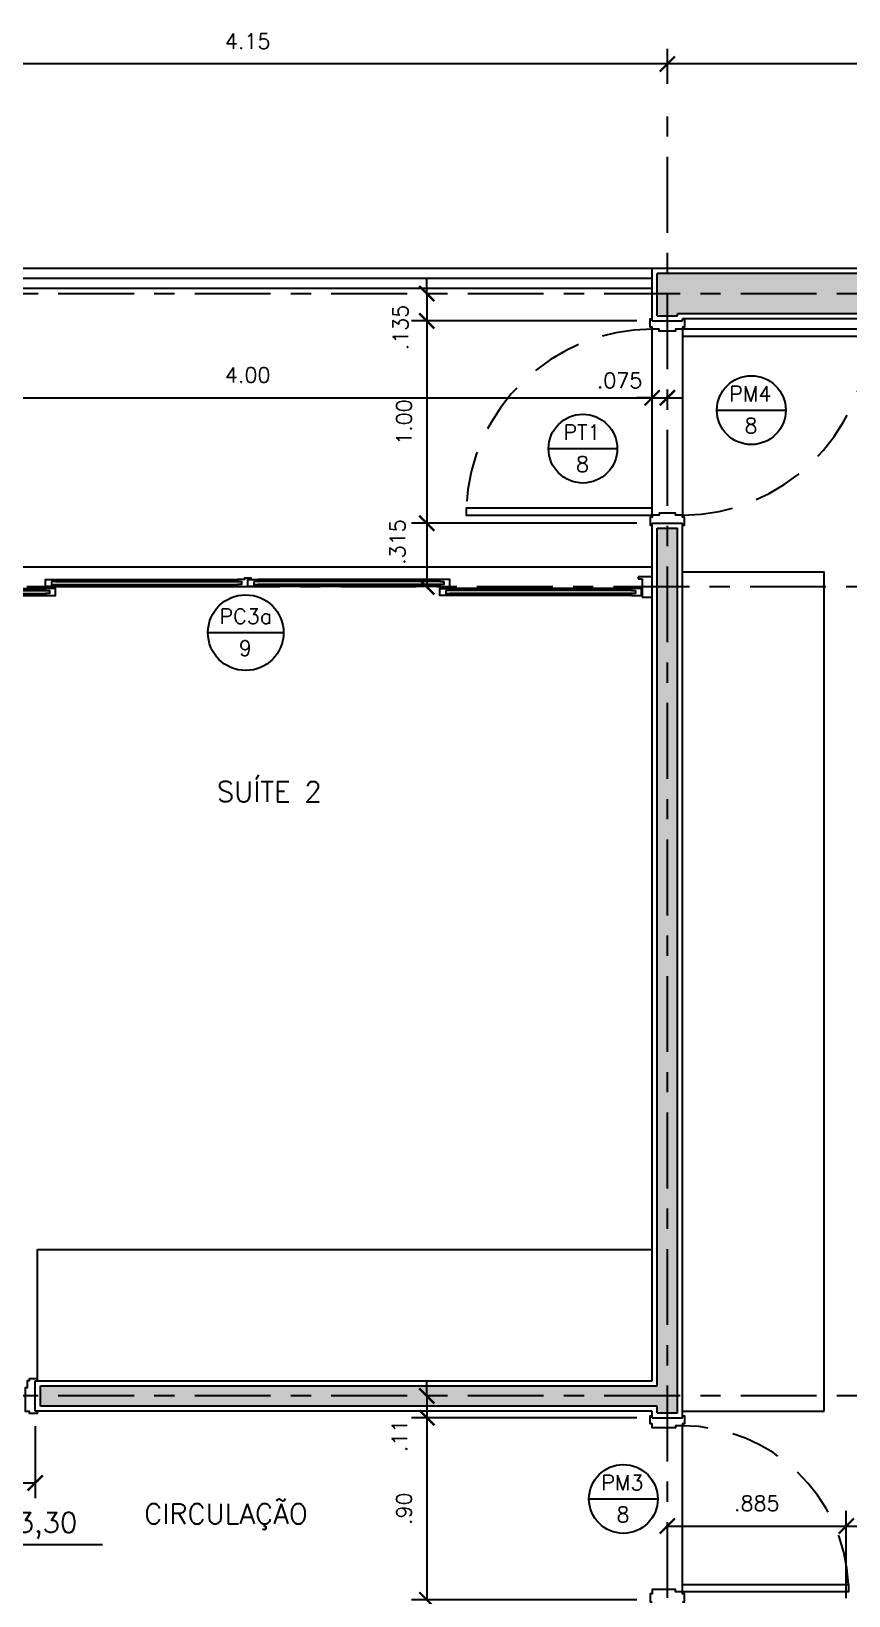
# Model space of a CAD drawing. Header units: millimetres. Extents: x 146.1 to 229.1, y 124.7 to 156.6.
# Drawn here: x 159.85 to 163.89, y 133.7 to 141.43 of the extents above; entities that cross this region are included whole.
import ezdxf

# ---------------------------------------------------------------- set-up
doc = ezdxf.new("R2010")
doc.units = ezdxf.units.MM
doc.linetypes.add('CENTER', pattern=[0.6, 0.375, -0.075, 0.075, -0.075])
doc.linetypes.add('HIDDEN', pattern=[0.375, 0.25, -0.125])
for name, color, linetype in [('ALV', 5, 'Continuous'), ('CAIX', 2, 'Continuous'), ('CAIXN', 7, 'Continuous'), ('COTAS', 1, 'Continuous'), ('EIXOS', 141, 'CENTER'), ('LVISTA02', 1, 'Continuous'), ('NOTAS', 2, 'Continuous'), ('REVEST', 2, 'Continuous'), ('SOLID', 8, 'Continuous'), ('TEXT', 3, 'Continuous')]:
    doc.layers.add(name, color=color, linetype=linetype)
doc.styles.add('60-50', font='romans.shx', dxfattribs={"height": 0.075})
doc.styles.add('80-50', font='romans.shx', dxfattribs={"height": 0.1})
doc.dimstyles.new('50', dxfattribs={"dimtxt": 0.1, "dimasz": 2.5, "dimexe": 1.25, "dimexo": 0.625, "dimgap": 0.075, "dimtad": 1, "dimzin": 0, "dimdsep": 46, "dimtxsty": '60-50', "dimcen": 2.5, "dimclrt": 3, "dimadec": 0, "dimazin": 0, "dimtfac": 1, "dimtmove": 0, "dimatfit": 3, "dimfxl": 1, "dimarcsym": 0})

# ---------------------------------------------------------------- blocks, each defined once
blk = doc.blocks.new('_ARCHTICK')
at = {"color": 0, "linetype": 'ByBlock', "const_width": 0.15}
blk.add_lwpolyline([(-0.5, -0.5), (0.5, 0.5)], dxfattribs=at)
blk = doc.blocks.new('*D7')
at = {"color": 0, "linetype": 'ByBlock'}
for p, q in [((162.9951, 141.1754), (162.9951, 141.3477)), ((168.1451, 141.1754), (168.1451, 141.3477)), ((168.1451, 141.2727), (162.9951, 141.2727))]:
    blk.add_line(p, q, dxfattribs=at)
at = {"layer": 'DEFPOINTS', "color": 0, "linetype": 'ByBlock'}
for p in [(162.9951, 141.2727), (162.9951, 141.1004), (168.1451, 141.1004)]:
    blk.add_point(p, dxfattribs=at)
at = {"color": 0, "linetype": 'ByBlock', "xscale": 0.075, "yscale": 0.075, "zscale": 0.075, "rotation": 180}
blk.add_blockref('_ARCHTICK', (162.9951, 141.2727), dxfattribs=at)
at = {"color": 0, "linetype": 'ByBlock', "xscale": 0.075, "yscale": 0.075, "zscale": 0.075}
blk.add_blockref('_ARCHTICK', (168.1451, 141.2727), dxfattribs=at)
at = {"color": 3, "linetype": 'ByBlock', "insert": (165.5701, 141.3852), "char_height": 0.075, "attachment_point": 5, "style": '60-50'}
blk.add_mtext('5.15', dxfattribs=at)
blk = doc.blocks.new('*D8')
at = {"color": 0, "linetype": 'ByBlock'}
for p, q in [((158.8451, 141.1754), (158.8451, 141.3477)), ((162.9951, 141.2727), (158.8451, 141.2727))]:
    blk.add_line(p, q, dxfattribs=at)
at = {"layer": 'DEFPOINTS', "color": 0, "linetype": 'ByBlock'}
for p in [(158.8451, 141.2727), (158.8451, 141.1004), (162.9951, 141.1004)]:
    blk.add_point(p, dxfattribs=at)
at = {"color": 0, "linetype": 'ByBlock', "xscale": 0.075, "yscale": 0.075, "zscale": 0.075, "rotation": 180}
blk.add_blockref('_ARCHTICK', (158.8451, 141.2727), dxfattribs=at)
at = {"color": 0, "linetype": 'ByBlock', "xscale": 0.075, "yscale": 0.075, "zscale": 0.075}
blk.add_blockref('_ARCHTICK', (162.9951, 141.2727), dxfattribs=at)
at = {"color": 3, "linetype": 'ByBlock', "insert": (160.9201, 141.3852), "char_height": 0.075, "attachment_point": 5, "style": '60-50'}
blk.add_mtext('4.15', dxfattribs=at)
blk = doc.blocks.new('*D73')
at = {"color": 0, "linetype": 'ByBlock'}
for p, q in [((162.9201, 139.0771), (162.9201, 139.6974)), ((158.9201, 139.6224), (162.9201, 139.6224))]:
    blk.add_line(p, q, dxfattribs=at)
at = {"layer": 'DEFPOINTS', "color": 0, "linetype": 'ByBlock'}
for p in [(162.9201, 139.6224), (158.9201, 139.2621), (162.9201, 139.0021)]:
    blk.add_point(p, dxfattribs=at)
at = {"color": 0, "linetype": 'ByBlock', "xscale": 0.075, "yscale": 0.075, "zscale": 0.075, "rotation": 180}
blk.add_blockref('_ARCHTICK', (158.9201, 139.6224), dxfattribs=at)
at = {"color": 0, "linetype": 'ByBlock', "xscale": 0.075, "yscale": 0.075, "zscale": 0.075}
blk.add_blockref('_ARCHTICK', (162.9201, 139.6224), dxfattribs=at)
at = {"color": 3, "linetype": 'ByBlock', "insert": (160.9201, 139.7349), "char_height": 0.075, "attachment_point": 5, "style": '60-50'}
blk.add_mtext('4.00', dxfattribs=at)
blk = doc.blocks.new('*D74')
at = {"color": 0, "linetype": 'ByBlock'}
for p, q in [((162.9201, 139.6224), (162.8451, 139.6224)), ((162.9201, 139.6224), (162.9951, 139.6224)), ((162.9951, 139.6224), (163.0701, 139.6224))]:
    blk.add_line(p, q, dxfattribs=at)
at = {"layer": 'DEFPOINTS', "color": 0, "linetype": 'ByBlock'}
for p in [(162.9201, 139.6224), (162.9951, 139.6224), (162.9951, 139.6224)]:
    blk.add_point(p, dxfattribs=at)
at = {"color": 0, "linetype": 'ByBlock', "xscale": 0.075, "yscale": 0.075, "zscale": 0.075}
blk.add_blockref('_ARCHTICK', (162.9201, 139.6224), dxfattribs=at)
at = {"color": 0, "linetype": 'ByBlock', "xscale": 0.075, "yscale": 0.075, "zscale": 0.075, "rotation": 180}
blk.add_blockref('_ARCHTICK', (162.9951, 139.6224), dxfattribs=at)
at = {"color": 3, "linetype": 'ByBlock', "insert": (162.759, 139.708), "char_height": 0.075, "attachment_point": 5, "style": '60-50'}
blk.add_mtext('.075', dxfattribs=at)
blk = doc.blocks.new('*D82')
at = {"color": 0, "linetype": 'ByBlock'}
for p, q in [((159.8701, 134.5371), (159.8701, 134.1826)), ((158.9701, 134.2576), (159.8701, 134.2576))]:
    blk.add_line(p, q, dxfattribs=at)
at = {"layer": 'DEFPOINTS', "color": 0, "linetype": 'ByBlock'}
for p in [(158.9701, 134.6121), (159.8701, 134.6121), (159.8701, 134.2576)]:
    blk.add_point(p, dxfattribs=at)
at = {"color": 0, "linetype": 'ByBlock', "xscale": 0.075, "yscale": 0.075, "zscale": 0.075, "rotation": 180}
blk.add_blockref('_ARCHTICK', (158.9701, 134.2576), dxfattribs=at)
at = {"color": 0, "linetype": 'ByBlock', "xscale": 0.075, "yscale": 0.075, "zscale": 0.075}
blk.add_blockref('_ARCHTICK', (159.8701, 134.2576), dxfattribs=at)
at = {"color": 3, "linetype": 'ByBlock', "insert": (159.4201, 134.3701), "char_height": 0.075, "attachment_point": 5, "style": '60-50'}
blk.add_mtext('.90', dxfattribs=at)
blk = doc.blocks.new('*D83')
at = {"color": 0, "linetype": 'ByBlock'}
for p, q in [((162.9951, 134.044), (163.8801, 134.044)), ((163.8801, 133.6871), (163.8801, 134.119))]:
    blk.add_line(p, q, dxfattribs=at)
at = {"layer": 'DEFPOINTS', "color": 0, "linetype": 'ByBlock'}
for p in [(162.9951, 134.044), (163.8801, 134.044), (163.8801, 133.6121)]:
    blk.add_point(p, dxfattribs=at)
at = {"color": 0, "linetype": 'ByBlock', "xscale": 0.075, "yscale": 0.075, "zscale": 0.075, "rotation": 180}
blk.add_blockref('_ARCHTICK', (162.9951, 134.044), dxfattribs=at)
at = {"color": 0, "linetype": 'ByBlock', "xscale": 0.075, "yscale": 0.075, "zscale": 0.075}
blk.add_blockref('_ARCHTICK', (163.8801, 134.044), dxfattribs=at)
at = {"color": 3, "linetype": 'ByBlock', "insert": (163.4376, 134.1565), "char_height": 0.075, "attachment_point": 5, "style": '60-50'}
blk.add_mtext('.885', dxfattribs=at)
blk = doc.blocks.new('*D84')
at = {"color": 0, "linetype": 'ByBlock'}
for p, q in [((163.8801, 134.044), (164.6801, 134.044)), ((164.6801, 133.6871), (164.6801, 134.119))]:
    blk.add_line(p, q, dxfattribs=at)
at = {"layer": 'DEFPOINTS', "color": 0, "linetype": 'ByBlock'}
for p in [(164.6801, 134.044), (163.8801, 133.6121), (164.6801, 133.6121)]:
    blk.add_point(p, dxfattribs=at)
at = {"color": 0, "linetype": 'ByBlock', "xscale": 0.075, "yscale": 0.075, "zscale": 0.075, "rotation": 180}
blk.add_blockref('_ARCHTICK', (163.8801, 134.044), dxfattribs=at)
at = {"color": 0, "linetype": 'ByBlock', "xscale": 0.075, "yscale": 0.075, "zscale": 0.075}
blk.add_blockref('_ARCHTICK', (164.6801, 134.044), dxfattribs=at)
at = {"color": 3, "linetype": 'ByBlock', "insert": (164.2801, 134.1565), "char_height": 0.075, "attachment_point": 5, "style": '60-50'}
blk.add_mtext('.80', dxfattribs=at)
blk = doc.blocks.new('*D128')
at = {"color": 0, "linetype": 'ByBlock'}
for p, q in [((161.8058, 140.1371), (161.8058, 140.2121)), ((161.8058, 140.1371), (161.8058, 140.0021)), ((162.8451, 140.0021), (161.7308, 140.0021)), ((161.8058, 140.0021), (161.8058, 139.9271))]:
    blk.add_line(p, q, dxfattribs=at)
at = {"layer": 'DEFPOINTS', "color": 0, "linetype": 'ByBlock'}
for p in [(161.8058, 140.1371), (161.8058, 140.0021), (162.9201, 140.0021)]:
    blk.add_point(p, dxfattribs=at)
at = {"color": 0, "linetype": 'ByBlock', "xscale": 0.075, "yscale": 0.075, "zscale": 0.075}
for p, rotation in [((161.8058, 140.1371), 270), ((161.8058, 140.0021), 90)]:
    blk.add_blockref('_ARCHTICK', p, dxfattribs=dict(at, rotation=rotation))
at = {"color": 3, "linetype": 'ByBlock', "insert": (161.6759, 139.9697), "char_height": 0.075, "attachment_point": 5, "rotation": 90, "style": '60-50'}
blk.add_mtext('.135', dxfattribs=at)
blk = doc.blocks.new('*D129')
at = {"color": 0, "linetype": 'ByBlock'}
for p, q in [((161.8058, 140.0021), (161.8058, 139.0021)), ((162.8451, 139.0021), (161.7308, 139.0021))]:
    blk.add_line(p, q, dxfattribs=at)
at = {"layer": 'DEFPOINTS', "color": 0, "linetype": 'ByBlock'}
for p in [(162.9201, 140.0021), (161.8058, 139.0021), (162.9201, 139.0021)]:
    blk.add_point(p, dxfattribs=at)
at = {"color": 0, "linetype": 'ByBlock', "xscale": 0.075, "yscale": 0.075, "zscale": 0.075}
for p, rotation in [((161.8058, 140.0021), 90), ((161.8058, 139.0021), 270)]:
    blk.add_blockref('_ARCHTICK', p, dxfattribs=dict(at, rotation=rotation))
at = {"color": 3, "linetype": 'ByBlock', "insert": (161.6933, 139.5021), "char_height": 0.075, "attachment_point": 5, "rotation": 90, "style": '60-50'}
blk.add_mtext('1.00', dxfattribs=at)
blk = doc.blocks.new('*D130')
at = {"color": 0, "linetype": 'ByBlock'}
blk.add_line((161.8058, 139.0021), (161.8058, 138.6871), dxfattribs=at)
at = {"layer": 'DEFPOINTS', "color": 0, "linetype": 'ByBlock'}
for p in [(162.9201, 139.0021), (161.8058, 138.6871), (161.8058, 138.6871)]:
    blk.add_point(p, dxfattribs=at)
at = {"color": 0, "linetype": 'ByBlock', "xscale": 0.075, "yscale": 0.075, "zscale": 0.075}
for p, rotation in [((161.8058, 139.0021), 90), ((161.8058, 138.6871), 270)]:
    blk.add_blockref('_ARCHTICK', p, dxfattribs=dict(at, rotation=rotation))
at = {"color": 3, "linetype": 'ByBlock', "insert": (161.6612, 138.909), "char_height": 0.075, "attachment_point": 5, "rotation": 90, "style": '60-50'}
blk.add_mtext('.315', dxfattribs=at)
blk = doc.blocks.new('*D131')
at = {"color": 0, "linetype": 'ByBlock'}
for p, q in [((161.8058, 134.6871), (161.8058, 134.7621)), ((161.8058, 134.6871), (161.8058, 134.5796)), ((162.8451, 134.5796), (161.7308, 134.5796)), ((161.8058, 134.5796), (161.8058, 134.5046))]:
    blk.add_line(p, q, dxfattribs=at)
at = {"layer": 'DEFPOINTS', "color": 0, "linetype": 'ByBlock'}
for p in [(161.8058, 134.6871), (161.8058, 134.5796), (162.9201, 134.5796)]:
    blk.add_point(p, dxfattribs=at)
at = {"color": 0, "linetype": 'ByBlock', "xscale": 0.075, "yscale": 0.075, "zscale": 0.075}
for p, rotation in [((161.8058, 134.6871), 270), ((161.8058, 134.5796), 90)]:
    blk.add_blockref('_ARCHTICK', p, dxfattribs=dict(at, rotation=rotation))
at = {"color": 3, "linetype": 'ByBlock', "insert": (161.6706, 134.4893), "char_height": 0.075, "attachment_point": 5, "rotation": 90, "style": '60-50'}
blk.add_mtext('.11', dxfattribs=at)
blk = doc.blocks.new('*D132')
at = {"color": 0, "linetype": 'ByBlock'}
for p, q in [((161.8058, 134.5796), (161.8058, 133.6796)), ((162.8451, 133.6796), (161.7308, 133.6796))]:
    blk.add_line(p, q, dxfattribs=at)
at = {"layer": 'DEFPOINTS', "color": 0, "linetype": 'ByBlock'}
for p in [(162.9201, 134.5796), (161.8058, 133.6796), (162.9201, 133.6796)]:
    blk.add_point(p, dxfattribs=at)
at = {"color": 0, "linetype": 'ByBlock', "xscale": 0.075, "yscale": 0.075, "zscale": 0.075}
for p, rotation in [((161.8058, 134.5796), 90), ((161.8058, 133.6796), 270)]:
    blk.add_blockref('_ARCHTICK', p, dxfattribs=dict(at, rotation=rotation))
at = {"color": 3, "linetype": 'ByBlock', "insert": (161.6933, 134.1296), "char_height": 0.075, "attachment_point": 5, "rotation": 90, "style": '60-50'}
blk.add_mtext('.90', dxfattribs=at)

msp = doc.modelspace()

# ---------------------------------------------------------------- hatches: boundary and pattern name
at = {"layer": 'SOLID'}
h = msp.add_hatch(color=256, dxfattribs=at)
h.paths.add_polyline_path([(168.2451, 140.2371), (162.9451, 140.2371), (162.9451, 140.0271), (163.0451, 140.0271), (163.0451, 140.0371), (168.2451, 140.0371)])
h.paths.add_polyline_path([(168.2451, 137.0871), (168.0451, 137.0871), (168.0451, 134.5871), (168.2451, 134.5871)])
h.paths.add_polyline_path([(168.2451, 133.6371), (168.0451, 133.6371), (168.0451, 133.5871), (164.7051, 133.5871), (164.7051, 133.4871), (168.2451, 133.4871)])
h.paths.add_polyline_path([(168.2451, 131.2871), (165.8951, 131.2871), (165.8951, 131.0871), (168.2451, 131.0871)])
h.paths.add_polyline_path([(164.8451, 131.2871), (163.8951, 131.2871), (163.8951, 131.0871), (164.8451, 131.0871)])
h = msp.add_hatch(color=256, dxfattribs=at)
h.paths.add_polyline_path([(163.0451, 138.9771), (162.9451, 138.9771), (162.9451, 134.7371), (159.8951, 134.7371), (159.8951, 134.6371), (162.9451, 134.6371), (162.9451, 134.6046), (163.0451, 134.6046)])
h.paths.add_polyline_path([(163.8551, 133.5871), (163.0451, 133.5871), (163.0451, 133.6546), (162.9451, 133.6546), (162.9451, 131.0871), (163.0451, 131.0871), (163.0451, 133.4871), (163.8551, 133.4871)])

# ---------------------------------------------------------------- linework, layer by layer
at = {"layer": 'ALV'}
for p, q in [((162.9451, 140.0271), (162.9451, 140.2371)), ((168.2451, 140.2371), (162.9451, 140.2371)), ((162.9451, 140.0271), (163.0451, 140.0271)), ((168.2451, 140.0371), (163.0451, 140.0371)), ((163.0451, 140.0271), (163.0451, 140.0371)), ((162.9451, 134.7371), (162.9451, 138.9771)), ((162.9451, 138.9771), (163.0451, 138.9771)), ((163.0451, 134.6046), (163.0451, 138.9771)), ((159.8951, 134.7371), (162.9451, 134.7371)), ((159.8951, 134.6371), (159.8951, 134.7371)), ((162.9451, 134.6371), (159.8951, 134.6371)), ((162.9451, 134.6046), (162.9451, 134.6371)), ((162.9451, 134.6046), (163.0451, 134.6046))]:
    msp.add_line(p, q, dxfattribs=at)
at = {"layer": 'CAIX'}
for p, q in [((162.9201, 140.2121), (148.4201, 140.2121)), ((162.9201, 140.1621), (148.4701, 140.1621)), ((159.9701, 138.7146), (160.8701, 138.7146)), ((159.9701, 138.6996), (160.8701, 138.6996)), ((161.8701, 138.7146), (160.9701, 138.7146)), ((161.8701, 138.6996), (160.9701, 138.6996)), ((162.9201, 138.7371), (162.8501, 138.7371)), ((162.8501, 138.7371), (162.8501, 138.7271)), ((162.8501, 138.7271), (162.8701, 138.7271)), ((162.8701, 138.7271), (162.8701, 138.6371)), ((159.0226, 138.6696), (159.9201, 138.6696)), ((159.0226, 138.6546), (159.9201, 138.6546)), ((162.8176, 138.6696), (161.9201, 138.6696)), ((162.8176, 138.6546), (161.9201, 138.6546)), ((162.8676, 138.6796), (162.8176, 138.6796)), ((162.8176, 138.6796), (162.8176, 138.6696)), ((162.8176, 138.6696), (162.8376, 138.6696)), ((162.8376, 138.6546), (162.8176, 138.6546)), ((162.8176, 138.6546), (162.8176, 138.6446)), ((162.8176, 138.6446), (162.8676, 138.6446)), ((162.8376, 138.6696), (162.8376, 138.6546)), ((162.8676, 138.6446), (162.8676, 138.6796)), ((162.8701, 138.6371), (162.9201, 138.6371))]:
    msp.add_line(p, q, dxfattribs=at)
at = {"layer": 'CAIX', "color": 1}
for p, q in [((159.9701, 138.7246), (160.8701, 138.7246)), ((159.9701, 138.6896), (160.8701, 138.6896)), ((161.8701, 138.7246), (160.9701, 138.7246)), ((161.8701, 138.6896), (160.9701, 138.6896)), ((159.0226, 138.6796), (159.9201, 138.6796)), ((159.0226, 138.6446), (159.9201, 138.6446)), ((162.8176, 138.6796), (161.9201, 138.6796)), ((162.8176, 138.6446), (161.9201, 138.6446))]:
    msp.add_line(p, q, dxfattribs=at)
at = {"layer": 'CAIX'}
for points in [[(163.0701, 140.0121), (163.0801, 140.0121), (163.0801, 139.9721), (163.0701, 139.9721), (163.0701, 139.9621), (163.0351, 139.9621), (163.0351, 139.9521), (162.9551, 139.9521), (162.9551, 139.9621), (162.9201, 139.9621), (162.9201, 139.9721), (162.9101, 139.9721), (162.9101, 140.0121), (162.9201, 140.0121)], [(163.0701, 139.9621), (163.0701, 139.9271), (163.99, 139.9271), (163.99, 139.9621), (163.0701, 139.9621)], [(162.9201, 139.0421), (162.9201, 139.0771), (162.0002, 139.0771), (162.0002, 139.0421), (162.9201, 139.0421)], [(163.0701, 138.9921), (163.0801, 138.9921), (163.0801, 139.0321), (163.0701, 139.0321), (163.0701, 139.0421), (163.0351, 139.0421), (163.0351, 139.0521), (162.9551, 139.0521), (162.9551, 139.0421), (162.9201, 139.0421), (162.9201, 139.0321), (162.9101, 139.0321), (162.9101, 138.9921), (162.9201, 138.9921)], [(160.9375, 138.7246), (160.9375, 138.7301), (160.9051, 138.7301), (160.9051, 138.7246), (160.8701, 138.7246), (160.8701, 138.7146), (160.8901, 138.7146), (160.8901, 138.6996), (160.8701, 138.6996), (160.8701, 138.6896), (160.9201, 138.6896), (160.9201, 138.7246)], [(159.8801, 134.7621), (159.8801, 134.7721), (159.8401, 134.7721), (159.8401, 134.7621), (159.8301, 134.7621), (159.8301, 134.7271), (159.8201, 134.7271), (159.8201, 134.6121), (159.8401, 134.6121), (159.8401, 134.6021), (159.8801, 134.6021), (159.8801, 134.6121)], [(163.0701, 134.5896), (163.0801, 134.5896), (163.0801, 134.5496), (163.0701, 134.5496), (163.0701, 134.5396), (163.0351, 134.5396), (163.0351, 134.5296), (162.9201, 134.5296), (162.9201, 134.5496), (162.9101, 134.5496), (162.9101, 134.5896), (162.9201, 134.5896)], [(163.0701, 133.7196), (163.0701, 133.7546), (163.8901, 133.7546), (163.8901, 133.7196), (163.0701, 133.7196)], [(163.0701, 133.6696), (163.0801, 133.6696), (163.0801, 133.7096), (163.0701, 133.7096), (163.0701, 133.7196), (163.0351, 133.7196), (163.0351, 133.7296), (162.9201, 133.7296), (162.9201, 133.7096), (162.9101, 133.7096), (162.9101, 133.6696), (162.9201, 133.6696)]]:
    msp.add_lwpolyline(points, dxfattribs=at)
for points in [[(159.9501, 138.7146), (159.9501, 138.6996), (159.9701, 138.6996), (159.9701, 138.6896), (159.9201, 138.6896), (159.9201, 138.7246), (159.9701, 138.7246), (159.9701, 138.7146)], [(160.9501, 138.7146), (160.9501, 138.6996), (160.9701, 138.6996), (160.9701, 138.6896), (160.9201, 138.6896), (160.9201, 138.7246), (160.9701, 138.7246), (160.9701, 138.7146)], [(161.8901, 138.7146), (161.8901, 138.6996), (161.8701, 138.6996), (161.8701, 138.6896), (161.9201, 138.6896), (161.9201, 138.7246), (161.8701, 138.7246), (161.8701, 138.7146)], [(159.9201, 138.6796), (159.9201, 138.6696), (159.9401, 138.6696), (159.9401, 138.6546), (159.9201, 138.6546), (159.9201, 138.6446), (159.9701, 138.6446), (159.9701, 138.6796)], [(161.9001, 138.6696), (161.9001, 138.6546), (161.9201, 138.6546), (161.9201, 138.6446), (161.8701, 138.6446), (161.8701, 138.6796), (161.9201, 138.6796), (161.9201, 138.6696)]]:
    msp.add_lwpolyline(points, close=True, dxfattribs=at)
at = {"layer": 'CAIX', "color": 8, "linetype": 'HIDDEN'}
for centre, radius, start, end in [((162.9238, 139.0377), 0.9244, 90.22795, 177.55622), ((163.0665, 139.9665), 0.9244, 270.22795, 357.55622), ((163.0702, 133.7189), 0.8207, 2.49125, 90.00723)]:
    msp.add_arc(centre, radius, start, end, dxfattribs=at)
at = {"layer": 'CAIXN', "color": 8, "ltscale": 0.5}
for p, q in [((163.2404, 139.5612), (163.5804, 139.5612)), ((162.4075, 139.3709), (162.7475, 139.3709)), ((160.7234, 138.4612), (161.0974, 138.4612)), ((162.6077, 134.178), (162.9477, 134.178))]:
    msp.add_line(p, q, dxfattribs=at)
for centre, radius in [((163.4104, 139.5612), 0.17), ((162.5775, 139.3709), 0.17), ((160.9104, 138.4612), 0.187), ((162.7777, 134.178), 0.17)]:
    msp.add_circle(centre, radius, dxfattribs=at)
at = {"layer": 'EIXOS'}
for p, q in [((162.9951, 127.6135), (162.9951, 141.1004)), ((169.1334, 140.1371), (147.4096, 140.1371)), ((164.4539, 138.6871), (147.4096, 138.6871)), ((169.1334, 134.6871), (147.4096, 134.6871))]:
    msp.add_line(p, q, dxfattribs=at)
at = {"layer": 'LVISTA02'}
for p, q in [((162.9201, 140.2621), (148.3701, 140.2621)), ((162.9201, 139.0771), (162.9201, 139.9621)), ((163.0701, 139.9271), (163.0701, 139.0421)), ((158.9201, 138.7871), (162.9201, 138.7871)), ((163.0701, 138.7621), (163.7701, 138.7621)), ((163.7701, 134.6121), (163.7701, 138.7621)), ((159.8801, 135.4121), (162.9201, 135.4121)), ((159.8801, 134.7621), (159.8801, 135.4121)), ((163.0701, 134.6121), (163.7701, 134.6121)), ((163.0701, 133.7546), (163.0701, 134.5396))]:
    msp.add_line(p, q, dxfattribs=at)
at = {"layer": 'NOTAS', "color": 1}
msp.add_line((159.3024, 133.9525), (160.202, 133.9525), dxfattribs=at)
at = {"layer": 'REVEST'}
for p, q in [((168.2701, 140.2621), (162.9201, 140.2621)), ((162.9201, 140.0021), (162.9201, 140.2621)), ((162.9201, 140.0021), (163.0701, 140.0021)), ((168.2701, 140.0121), (163.0701, 140.0121)), ((163.0701, 140.0021), (163.0701, 140.0121)), ((162.9201, 134.7621), (162.9201, 139.0021)), ((162.9201, 139.0021), (163.0701, 139.0021)), ((163.0701, 134.5796), (163.0701, 139.0021)), ((159.8701, 134.7621), (162.9201, 134.7621)), ((159.8701, 134.6121), (159.8701, 134.7621)), ((162.9201, 134.6121), (159.8701, 134.6121)), ((162.9201, 134.5796), (162.9201, 134.6121)), ((162.9201, 134.5796), (163.0701, 134.5796))]:
    msp.add_line(p, q, dxfattribs=at)

# ---------------------------------------------------------------- texts
at = {"layer": 'CAIXN', "color": 2, "ltscale": 0.5, "char_height": 0.075, "attachment_point": 5, "style": '60-50'}
for s, insert in [('PM4', (163.4058, 139.6421)), ('PT1', (162.5729, 139.4517)), ('8', (163.4086, 139.4844)), ('8', (162.5757, 139.2941)), ('PC3a', (160.9111, 138.5421)), ('9', (160.9086, 138.3844)), ('PM3', (162.7731, 134.2588)), ('8', (162.7759, 134.1011))]:
    msp.add_mtext(s, dxfattribs=dict(at, insert=insert))
at = {"layer": 'NOTAS', "color": 3, "style": '80-50'}
msp.add_text('+3,30', height=0.1, dxfattribs=at).set_placement((159.6665, 134.0116))
at = {"layer": 'TEXT', "style": '80-50'}
for s, p in [('SUÍTE 2', (160.7675, 137.6253)), ('CIRCULAÇÃO', (160.408, 134.0544))]:
    msp.add_text(s, height=0.1, dxfattribs=at).set_placement(p)

# ---------------------------------------------------------------- dimensions: what is measured, and where the dimension line sits
at = {"layer": 'COTAS'}
for base, p1, p2, override, picture, middle in [((158.8451, 141.2727), (162.9951, 141.1004), (158.8451, 141.1004), {"dimasz": 0.075, "dimexe": 0.075, "dimexo": 0.075, "dimzin": 4, "dimblk1": 'ARCHTICK', "dimblk2": 'ARCHTICK', "dimsah": 1, "dimse1": 1, "dimtmove": 2}, '*D8', (160.9201, 141.3852)), ((162.9951, 141.2727), (168.1451, 141.1004), (162.9951, 141.1004), {"dimasz": 0.075, "dimexe": 0.075, "dimexo": 0.075, "dimzin": 4, "dimblk1": 'ARCHTICK', "dimblk2": 'ARCHTICK', "dimsah": 1, "dimtmove": 2}, '*D7', (165.5701, 141.3852)), ((162.9201, 139.6224), (158.9201, 139.2621), (162.9201, 139.0021), {"dimasz": 0.075, "dimexe": 0.075, "dimexo": 0.075, "dimzin": 4, "dimblk1": 'ARCHTICK', "dimblk2": 'ARCHTICK', "dimsah": 1, "dimse1": 1, "dimtofl": 0, "dimtmove": 2}, '*D73', (160.9201, 139.7349)), ((159.8701, 134.2576), (158.9701, 134.6121), (159.8701, 134.6121), {"dimasz": 0.075, "dimexe": 0.075, "dimexo": 0.075, "dimzin": 4, "dimblk1": 'ARCHTICK', "dimblk2": 'ARCHTICK', "dimsah": 1, "dimse1": 1, "dimtofl": 0, "dimtmove": 2}, '*D82', (159.4201, 134.3701)), ((163.8801, 134.044), (162.9951, 134.044), (163.8801, 133.6121), {"dimasz": 0.075, "dimexe": 0.075, "dimexo": 0.075, "dimdec": 3, "dimzin": 4, "dimblk1": 'ARCHTICK', "dimblk2": 'ARCHTICK', "dimsah": 1, "dimse1": 1, "dimtofl": 0, "dimtmove": 2}, '*D83', (163.4376, 134.1565)), ((164.6801, 134.044), (163.8801, 133.6121), (164.6801, 133.6121), {"dimasz": 0.075, "dimexe": 0.075, "dimexo": 0.075, "dimzin": 4, "dimblk1": 'ARCHTICK', "dimblk2": 'ARCHTICK', "dimsah": 1, "dimse1": 1, "dimtofl": 0, "dimtmove": 2}, '*D84', (164.2801, 134.1565))]:
    dim = msp.add_linear_dim(base=base, p1=p1, p2=p2, dimstyle='50', override=override, dxfattribs=at)
    dim.commit()
    dim.dimension.update_dxf_attribs({"geometry": picture, "text_midpoint": middle})
for base, p1, p2, override, picture, middle in [((161.8058, 140.0021), (161.8058, 140.1371), (162.9201, 140.0021), {"dimasz": 0.075, "dimexe": 0.075, "dimexo": 0.075, "dimdec": 3, "dimzin": 4, "dimblk1": 'ARCHTICK', "dimblk2": 'ARCHTICK', "dimsah": 1, "dimtofl": 0, "dimtmove": 2}, '*D128', (161.6759, 139.9697)), ((161.8058, 138.6871), (162.9201, 139.0021), (161.8058, 138.6871), {"dimasz": 0.075, "dimexe": 0.075, "dimexo": 0.075, "dimdec": 3, "dimzin": 4, "dimblk1": 'ARCHTICK', "dimblk2": 'ARCHTICK', "dimsah": 1, "dimse1": 1, "dimtofl": 0, "dimtmove": 2}, '*D130', (161.6612, 138.909)), ((161.8058, 134.5796), (161.8058, 134.6871), (162.9201, 134.5796), {"dimasz": 0.075, "dimexe": 0.075, "dimexo": 0.075, "dimzin": 4, "dimblk1": 'ARCHTICK', "dimblk2": 'ARCHTICK', "dimsah": 1, "dimtofl": 0, "dimtmove": 2}, '*D131', (161.6706, 134.4893))]:
    dim = msp.add_linear_dim(base=base, p1=p1, p2=p2, angle=90, dimstyle='50', override=override, dxfattribs=at)
    dim.commit()
    dim.dimension.update_dxf_attribs({"geometry": picture, "text_midpoint": middle, "dimtype": 160})
for base, p1, p2, picture, middle in [((161.8058, 139.0021), (162.9201, 140.0021), (162.9201, 139.0021), '*D129', (161.6933, 139.5021)), ((161.8058, 133.6796), (162.9201, 134.5796), (162.9201, 133.6796), '*D132', (161.6933, 134.1296))]:
    dim = msp.add_linear_dim(base=base, p1=p1, p2=p2, angle=90, dimstyle='50', override={"dimasz": 0.075, "dimexe": 0.075, "dimexo": 0.075, "dimzin": 4, "dimblk1": 'ARCHTICK', "dimblk2": 'ARCHTICK', "dimsah": 1, "dimse1": 1, "dimtofl": 0, "dimtmove": 2}, dxfattribs=at)
    dim.commit()
    dim.dimension.update_dxf_attribs({"geometry": picture, "text_midpoint": middle})
dim = msp.add_linear_dim(base=(162.9951, 139.6224), p1=(162.9201, 139.6224), p2=(162.9951, 139.6224), text='.075', dimstyle='50', override={"dimasz": 0.075, "dimexe": 0.075, "dimexo": 0.075, "dimdec": 3, "dimzin": 4, "dimblk1": 'ARCHTICK', "dimblk2": 'ARCHTICK', "dimsah": 1, "dimse1": 1, "dimtofl": 0, "dimtmove": 2}, dxfattribs=at)
dim.commit()
dim.dimension.update_dxf_attribs({"geometry": '*D74', "text_midpoint": (162.759, 139.708), "dimtype": 160})

doc.saveas('drawing.dxf')
